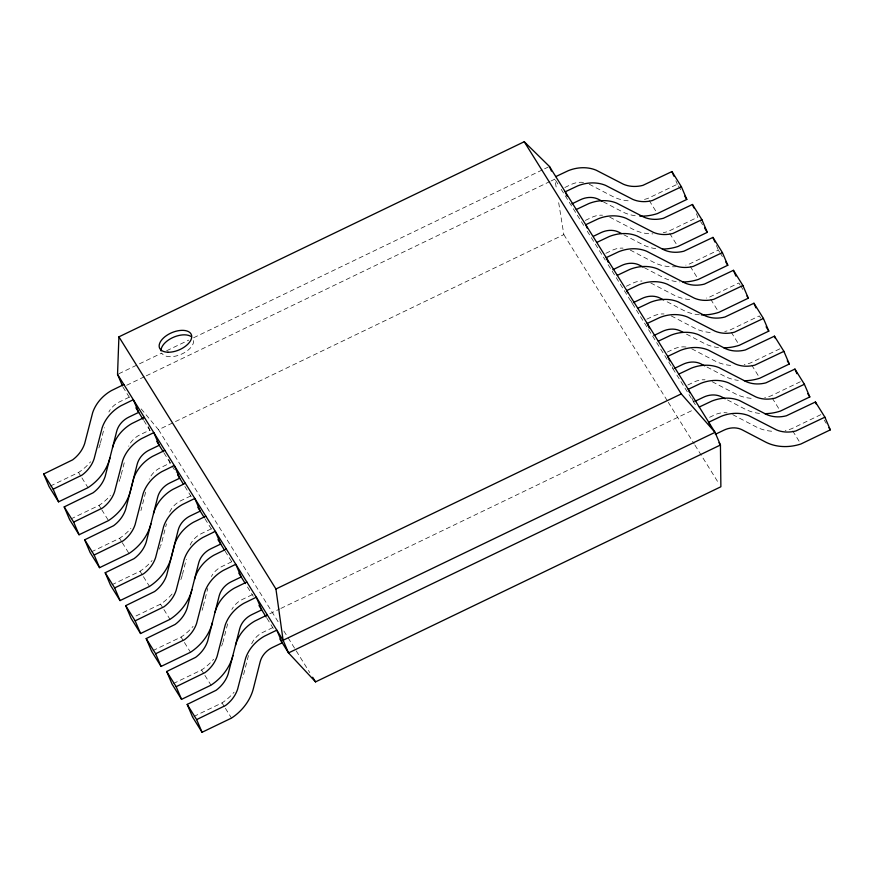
<?xml version="1.0" encoding="UTF-8"?>
<svg xmlns="http://www.w3.org/2000/svg" width="874" height="874" viewBox="0 0 874 874"><rect width="100%" height="100%" fill="white"/><g stroke="black" fill="none" stroke-linecap="round" stroke-linejoin="round"><path stroke-width="0.66" stroke-dasharray="4.37 3.28" d="M100.466 442.812L104.301 427.648M121.289 474.462L124.807 460.565M145.619 492.215L141.468 508.646A47.349 39.658 -31.9 0 1 140.933 510.558M161.963 541.563L166.442 523.876M182.458 574.48L186.304 559.316M203.281 606.13L207.761 588.442M227.622 623.894L223.46 640.314A47.349 39.658 -31.9 0 1 222.925 642.226M248.435 655.544L243.955 673.231A47.349 39.658 -31.9 0 1 242.459 677.995M118.777 373.788L161.723 353.118M166.628 350.758L188.718 340.128M193.624 337.757L543.333 169.425M544.557 168.835L548.238 167.065M126.632 385.281L145.04 376.421M146.264 375.831L549.965 181.497M551.188 180.907L554.87 179.137L556.585 189.702M129.254 397.178L119.443 401.898A20.386 17.076 -31.9 0 0 108.868 411.938M564.855 187.495L570.995 184.545A20.386 17.076 -31.9 0 1 583.559 182.437M585.361 220.412L591.49 217.462A20.386 17.076 -31.9 0 1 602.514 215.201M141.173 408.912L158.522 429.724L563.85 234.614L558.508 201.599M50.331 486.064L78.551 472.473A47.349 39.658 -31.9 0 0 90.579 461.789M680.726 189.658L677.35 184.239L647.896 198.409A47.349 39.658 -31.9 0 1 641.724 200.015M605.857 253.329L611.986 250.379A20.386 17.076 -31.9 0 1 623.009 248.118M70.827 518.981L99.046 505.391A47.349 39.658 -31.9 0 0 110.386 495.514M190.75 495.929L180.94 500.66A20.386 17.076 -31.9 0 0 169.676 512.109M626.352 286.246L632.492 283.296A20.386 17.076 -31.9 0 1 641.942 281.002M91.322 551.898L119.552 538.308A47.349 39.658 -31.9 0 0 130.881 528.431M719.695 252.236L718.341 250.073L688.898 264.243A47.349 39.658 -31.9 0 1 685.828 265.139M211.257 528.846L201.435 533.577A20.386 17.076 -31.9 0 0 189.614 546.479M646.847 319.163L652.987 316.213A20.386 17.076 -31.9 0 1 664.011 313.952M111.828 584.815L140.048 571.225A47.349 39.658 -31.9 0 0 152.065 560.54M231.752 561.764L221.93 566.494A20.386 17.076 -31.9 0 0 211.355 576.523M667.354 352.08L673.483 349.13A20.386 17.076 -31.9 0 1 686.057 347.022M136.005 615.962L160.543 604.142A47.349 39.658 -31.9 0 0 173.893 591.807M252.247 594.681L242.437 599.411A20.386 17.076 -31.9 0 0 231.85 609.44M687.849 384.997L693.989 382.047A20.386 17.076 -31.9 0 1 705.012 379.786M152.819 650.649L181.049 637.059A47.349 39.658 -31.9 0 0 193.067 626.374M779.837 348.824L750.395 362.994A47.349 39.658 -31.9 0 1 744.222 364.6M269.804 613.756L279.614 609.025M280.838 608.435L693.126 409.982M272.743 627.598L262.932 632.328A20.386 17.076 -31.9 0 0 251.668 643.777M709.579 417.324L714.484 414.964A20.386 17.076 -31.9 0 1 727.048 412.856M173.325 683.566L201.544 669.976A47.349 39.658 -31.9 0 0 213.562 659.291M800.344 381.741L770.89 395.922A47.349 39.658 -31.9 0 1 764.717 397.517M193.82 716.483L222.04 702.904A47.349 39.658 -31.9 0 0 234.068 692.208M820.839 414.658L791.385 428.839A47.349 39.658 -31.9 0 1 785.213 430.434M589.251 184.228L612.456 196.355A47.349 39.658 -31.9 0 0 629.346 200.889M603.344 201.85L621.917 211.552A47.349 39.658 -31.9 0 0 635.802 215.812M609.746 217.145L632.951 229.272A47.349 39.658 -31.9 0 0 652.911 233.882M623.85 234.767L642.412 244.469A47.349 39.658 -31.9 0 0 656.298 248.729M630.241 250.062L653.446 262.189A47.349 39.658 -31.9 0 0 676.498 266.679M644.346 267.684L662.907 277.386A47.349 39.658 -31.9 0 0 679.808 281.92M650.748 282.979L673.952 295.106A47.349 39.658 -31.9 0 0 692.885 299.716M667.168 301.814L683.413 310.303A47.349 39.658 -31.9 0 0 700.303 314.837M671.243 315.896L694.448 328.034A47.349 39.658 -31.9 0 0 713.381 332.633M686.505 334.119L703.909 343.22A47.349 39.658 -31.9 0 0 719.794 347.688M691.738 348.813L714.943 360.951A47.349 39.658 -31.9 0 0 733.876 365.551M707 367.036L724.404 376.137A47.349 39.658 -31.9 0 0 738.29 380.398M712.234 381.73L735.449 393.868A47.349 39.658 -31.9 0 0 752.339 398.402M727.507 399.964L744.91 409.054A47.349 39.658 -31.9 0 0 760.795 413.522M732.74 414.647L755.944 426.785A47.349 39.658 -31.9 0 0 774.877 431.385M700.555 221.493L702.576 224.749M720.373 253.329L722.405 256.585M740.202 285.153L738.847 282.99L709.393 297.16A47.349 39.658 -31.9 0 1 706.323 298.067M740.868 286.246L742.9 289.502M760.697 318.081L759.342 315.907L729.899 330.077A47.349 39.658 -31.9 0 1 724.754 331.475M824.215 420.088L826.247 423.344M649.251 200.583L656.013 211.432M669.746 233.5L676.509 244.349M690.252 266.417L697.004 277.266M710.748 299.334L717.51 310.183M731.243 332.251L738.683 344.192M751.749 365.168L759.178 377.109M772.245 398.085L779.674 410.026M792.74 431.002L800.18 442.943M555.591 180.295L558.464 184.917M561.174 189.265L583.668 225.372M587.262 231.162L605.256 260.059M608.14 264.68L696.676 406.869M563.85 234.614L667.572 401.177M668.293 402.335L694.229 443.981M694.95 445.128L718.712 483.3M158.522 429.724L278.817 622.889M283.853 630.995L287.459 636.775M288.18 637.933L309.789 672.63M122.95 387.051L130.15 398.61M143.828 420.569L151.027 432.127M163.984 452.94L176.22 472.594M184.862 486.457L191.34 496.869M205.019 518.828L213.649 532.703M225.164 551.199L231.643 561.6M247.484 587.033L253.242 596.276M266.92 618.246L274.84 630.962M78.551 472.473L81.26 476.811M81.927 477.903L88.012 487.67M99.046 505.391L101.078 508.646M101.755 509.739L108.507 520.587M119.552 538.308L121.573 541.563M122.251 542.656L129.013 553.504M140.048 571.225L142.746 575.573M143.423 576.654L149.509 586.421M160.543 604.142L163.252 608.49M163.93 609.571L170.004 619.338M181.049 637.059L183.748 641.407M184.425 642.488L190.51 652.255M201.544 669.976L204.243 674.324M204.92 675.405L211.005 685.172M222.04 702.904L224.749 707.241M225.416 708.322L231.501 718.089M716.385 245.463L718.341 250.073M696.37 213.704L697.845 217.156L668.402 231.326A47.349 39.658 -31.9 0 1 663.257 232.724M675.875 180.776L677.35 184.239M692.153 398.511L693.628 401.964M672.15 366.741L673.133 369.047M631.148 300.907L632.131 303.212M168.78 459.56L170.255 463.012L160.434 467.743A20.386 17.076 -31.9 0 0 149.181 479.192M148.285 426.643L149.76 430.095L139.938 434.815A20.386 17.076 -31.9 0 0 128.686 446.275M193.613 340.631A17.251 9.352 -23.1 0 1 180.263 354.68A17.251 9.352 -23.1 0 1 161.832 353.238M222.63 643.177A47.349 39.658 -31.9 0 1 221.592 646.017M202.965 607.397A47.349 39.658 -31.9 0 1 202.134 610.26M182.207 575.442A47.349 39.658 -31.9 0 1 180.601 580.183M100.215 443.763A47.349 39.658 -31.9 0 1 98.609 448.504M120.973 475.729A47.349 39.658 -31.9 0 1 120.142 478.591M119.814 479.542A47.349 39.658 -31.9 0 1 119.104 481.421M161.133 544.426A47.349 39.658 -31.9 0 1 160.466 546.316M160.095 547.266A47.349 39.658 -31.9 0 1 159.297 549.123"/><path stroke-width="1.31" d="M122.458 385.893L117.542 374.378L118.908 336.84L524.236 141.73L549.462 166.475L715.03 432.346L720.438 445.008L720.875 486.774L315.547 681.884L288.518 652.922L279.877 639.047M112.506 447.783L113.205 445.423A36.784 30.808 -31.9 0 1 131.865 423.54L144.352 417.433M153.507 513.617L154.206 511.257A36.784 30.808 -31.9 0 1 172.866 489.374L185.354 483.267M194.498 579.451L195.197 577.091A36.784 30.808 -31.9 0 1 213.857 555.208L226.344 549.101M215.004 612.368L215.703 610.008A36.784 30.808 -31.9 0 1 234.363 588.126L246.85 582.018M235.499 645.285L236.198 642.925A36.784 30.808 -31.9 0 1 254.858 621.043L267.346 614.935M123.857 384.516L111.369 390.623A36.784 30.808 -31.9 0 0 92.71 412.506L84.669 443.566A30.951 25.925 -31.9 0 1 72.618 459.866L43.7 473.981L49.108 486.654L58.569 501.84L88.012 487.67A47.349 39.658 -31.9 0 0 109.927 457.998M555.777 176.603L568.329 170.659A36.784 30.808 -31.9 0 1 596.123 170.179L623.402 184.228A30.951 25.925 -31.9 0 0 642.882 185.364L671.942 171.566L681.403 186.763L686.811 199.425L657.357 213.606A47.349 39.658 -31.9 0 1 639.823 216.129M571.869 203.871L580.456 199.731A20.386 17.076 -31.9 0 1 598.712 199.425L602.186 201.238M576.272 209.52L588.836 203.576A36.784 30.808 -31.9 0 1 616.618 203.096L643.909 217.145A30.951 25.925 -31.9 0 0 663.388 218.282L692.448 204.483L701.909 219.68L707.306 232.342L677.863 246.523A47.349 39.658 -31.9 0 1 662.372 249.079M43.7 473.981L53.161 489.178L82.08 475.063A30.951 25.925 -31.9 0 0 94.13 458.752L102.171 427.692A36.784 30.808 -31.9 0 1 120.831 405.82L133.318 399.702L138.715 412.375L128.904 417.095A20.386 17.076 -31.9 0 0 116.646 431.472L105.164 476.483A30.951 25.925 -31.9 0 1 93.114 492.783L64.195 506.898L69.603 519.571L79.064 534.757L108.507 520.587A47.349 39.658 -31.9 0 0 130.434 490.926L137.142 464.389A20.386 17.076 -31.9 0 1 149.399 450.012L159.221 445.292L153.813 432.619L141.326 438.737A36.784 30.808 -31.9 0 0 122.666 460.62L114.625 491.669A30.951 25.925 -31.9 0 1 102.575 507.98L73.656 522.095L64.195 506.898M681.403 186.763L652.343 200.55A30.951 25.925 -31.9 0 1 632.863 199.425L605.584 185.375A36.784 30.808 -31.9 0 0 577.79 185.845L565.238 191.788L567.204 196.399M593.588 236.198L600.951 232.648A20.386 17.076 -31.9 0 1 619.207 232.342L621.523 233.555M164.847 450.35L152.36 456.457A36.784 30.808 -31.9 0 0 133.7 478.34L125.659 509.4A30.951 25.925 -31.9 0 1 113.62 525.7L84.702 539.815L90.098 552.488L99.56 567.674L129.013 553.504A47.349 39.658 -31.9 0 0 150.929 523.843M596.767 242.437L609.331 236.493A36.784 30.808 -31.9 0 1 637.124 236.013L664.404 250.073A30.951 25.925 -31.9 0 0 683.883 251.199L712.944 237.4L722.405 252.597L727.802 265.259L698.359 279.44A47.349 39.658 -31.9 0 1 682.867 281.996M701.909 219.68L672.849 233.467A30.951 25.925 -31.9 0 1 653.37 232.342L626.079 218.292A36.784 30.808 -31.9 0 0 598.297 218.773L585.733 224.716L587.208 228.169M612.86 269.705L621.447 265.565A20.386 17.076 -31.9 0 1 639.702 265.259L643.188 267.073M617.273 275.354L629.826 269.411A36.784 30.808 -31.9 0 1 657.619 268.93L684.899 282.99A30.951 25.925 -31.9 0 0 704.378 284.116L733.439 270.317L742.9 285.514L748.308 298.176L718.854 312.357A47.349 39.658 -31.9 0 1 701.319 314.88M84.702 539.815L94.163 555.012L123.081 540.897A30.951 25.925 -31.9 0 0 135.12 524.586L143.161 493.537A36.784 30.808 -31.9 0 1 161.821 471.654L174.308 465.536L179.716 478.209L169.895 482.929A20.386 17.076 -31.9 0 0 157.637 497.306L146.166 542.317A30.951 25.925 -31.9 0 1 134.115 558.617L105.197 572.732L110.594 585.405L120.055 600.591L149.509 586.421A47.349 39.658 -31.9 0 0 171.424 556.76L178.143 530.223A20.386 17.076 -31.9 0 1 190.401 515.846L200.212 511.126L194.815 498.453L182.327 504.571A36.784 30.808 -31.9 0 0 163.667 526.454L155.627 557.514A30.951 25.925 -31.9 0 1 143.576 573.814L114.658 587.929L105.197 572.732M722.405 252.597L693.344 266.384A30.951 25.925 -31.9 0 1 673.865 265.259L646.585 251.209A36.784 30.808 -31.9 0 0 618.792 251.69L606.228 257.633L608.195 262.233M633.355 302.623L641.953 298.493A20.386 17.076 -31.9 0 1 660.209 298.176L663.683 299.99M205.849 516.184L193.362 522.291A36.784 30.808 -31.9 0 0 174.702 544.174L166.661 575.234A30.951 25.925 -31.9 0 1 154.611 591.534L125.692 605.66L131.1 618.322L140.561 633.519L170.004 619.338A47.349 39.658 -31.9 0 0 191.919 589.677M637.769 308.271L650.332 302.328A36.784 30.808 -31.9 0 1 678.115 301.847L705.405 315.907A30.951 25.925 -31.9 0 0 724.885 317.033L753.945 303.245L763.406 318.431L768.803 331.104L739.36 345.274A47.349 39.658 -31.9 0 1 723.869 347.83M742.9 285.514L713.84 299.301A30.951 25.925 -31.9 0 1 694.36 298.176L667.081 284.126A36.784 30.808 -31.9 0 0 639.287 284.607L626.734 290.55L627.718 292.845M653.861 335.54L662.448 331.41A20.386 17.076 -31.9 0 1 680.704 331.093L683.02 332.306M658.264 341.188L670.828 335.245A36.784 30.808 -31.9 0 1 698.61 334.764L725.901 348.824A30.951 25.925 -31.9 0 0 745.38 349.95L774.44 336.162L783.902 351.348L789.298 364.021L759.856 378.191A47.349 39.658 -31.9 0 1 744.364 380.747M125.692 605.66L135.153 620.846L164.072 606.731A30.951 25.925 -31.9 0 0 176.122 590.431L184.163 559.371A36.784 30.808 -31.9 0 1 202.823 537.488L215.31 531.37L220.718 544.043L210.896 548.763A20.386 17.076 -31.9 0 0 198.638 563.14L187.156 608.151A30.951 25.925 -31.9 0 1 175.117 624.451L146.198 638.577L151.595 651.239L161.056 666.436L190.51 652.255A47.349 39.658 -31.9 0 0 212.426 622.594M763.406 318.431L734.346 332.229A30.951 25.925 -31.9 0 1 714.866 331.093L687.576 317.043A36.784 30.808 -31.9 0 0 659.794 317.524L647.23 323.467L649.196 328.067M674.357 368.457L682.944 364.327A20.386 17.076 -31.9 0 1 701.199 364.01L704.684 365.824M678.77 374.105L691.323 368.162A36.784 30.808 -31.9 0 1 719.116 367.681L746.396 381.741A30.951 25.925 -31.9 0 0 765.875 382.867L794.936 369.079L804.397 384.265L809.805 396.938L780.351 411.108A47.349 39.658 -31.9 0 1 764.859 413.664M718.996 442.703L720.438 445.008L288.518 652.922L283.11 640.26L275.933 589L681.261 393.89L715.03 432.346L283.11 640.26L117.542 374.378M146.198 638.577L155.659 653.763L184.578 639.648A30.951 25.925 -31.9 0 0 196.617 623.348L204.658 592.288A36.784 30.808 -31.9 0 1 223.318 570.405L235.805 564.287L241.213 576.96L231.392 581.68A20.386 17.076 -31.9 0 0 219.134 596.057L207.662 641.068A30.951 25.925 -31.9 0 1 195.612 657.368L166.694 671.494L172.091 684.156L181.552 699.353L211.005 685.172A47.349 39.658 -31.9 0 0 232.921 655.511M783.902 351.348L754.841 365.146A30.951 25.925 -31.9 0 1 735.362 364.01L708.071 349.961A36.784 30.808 -31.9 0 0 680.289 350.441L667.725 356.384L669.692 360.984M694.852 401.374L703.45 397.244A20.386 17.076 -31.9 0 1 721.695 396.927L725.18 398.741M699.266 407.022L711.818 401.079A36.784 30.808 -31.9 0 1 739.612 400.598L766.891 414.658A30.951 25.925 -31.9 0 0 786.381 415.784L815.431 401.996L824.892 417.182L830.3 429.855L800.846 444.025A47.349 39.658 -31.9 0 1 765.406 441.971L742.201 429.844A20.386 17.076 -31.9 0 0 723.945 430.161L715.358 434.291M166.694 671.494L176.155 686.68L205.073 672.565A30.951 25.925 -31.9 0 0 217.123 656.265L225.164 625.205A36.784 30.808 -31.9 0 1 243.824 603.322L256.311 597.215L261.708 609.877L251.898 614.597A20.386 17.076 -31.9 0 0 239.64 628.974L228.158 673.985A30.951 25.925 -31.9 0 1 216.107 690.285L187.189 704.411L192.597 717.073L202.058 732.27L231.501 718.089A47.349 39.658 -31.9 0 0 253.416 688.428L260.135 661.891A20.386 17.076 -31.9 0 1 272.393 647.514L282.204 642.794L276.807 630.132L264.319 636.239A36.784 30.808 -31.9 0 0 245.66 658.122L237.619 689.182A30.951 25.925 -31.9 0 1 225.568 705.482L196.65 719.597L187.189 704.411M804.397 384.265L775.336 398.063A30.951 25.925 -31.9 0 1 755.857 396.927L728.577 382.878A36.784 30.808 -31.9 0 0 700.784 383.358L688.231 389.301L689.695 392.754M824.892 417.182L795.843 430.98A30.951 25.925 -31.9 0 1 776.352 429.844L749.073 415.795A36.784 30.808 -31.9 0 0 721.279 416.275L708.727 422.218L710.201 425.671M684.779 196.169L686.811 199.425M704.608 228.005L707.306 232.342M725.781 262.003L727.802 265.259M746.953 296.013L748.308 298.176M766.105 326.756L768.803 331.104M787.277 360.765L789.298 364.021M807.773 393.682L809.805 396.938M828.945 427.681L830.3 429.855M524.236 141.73L681.261 393.89M118.908 336.84L275.933 589M312.663 677.252L315.547 681.884M135.907 407.852L143.107 419.411M156.785 441.381L163.263 451.782M177.662 474.899L183.42 484.152M197.819 507.27L204.298 517.67M217.976 539.64L224.454 550.041M238.842 573.158L245.321 583.559M258.999 605.529L266.199 617.088M815.431 401.996L816.414 404.291M794.936 369.079L796.902 373.679M774.44 336.162L775.424 338.457M753.945 303.245L755.901 307.845M733.439 270.317L735.897 276.075M712.944 237.4L714.91 242.011M692.448 204.483L693.923 207.946M671.942 171.566L673.909 176.177M549.462 166.475L551.428 171.075M196.65 719.597L202.058 732.27M176.155 686.68L181.552 699.353M155.659 653.763L161.056 666.436M135.153 620.846L140.561 633.519M114.658 587.929L120.055 600.591M94.163 555.012L99.56 567.674M73.656 522.095L79.064 534.757M53.161 489.178L58.569 501.84M161.078 350.911A17.251 9.352 -23.1 0 1 172.364 337.768A17.251 9.352 -23.1 0 1 191.035 336.49M167.994 352.233A17.251 9.352 -23.1 0 0 191.712 336.151A17.251 9.352 -23.1 0 0 166.606 335.496A17.251 9.352 -23.1 0 0 167.994 352.233"/></g></svg>
